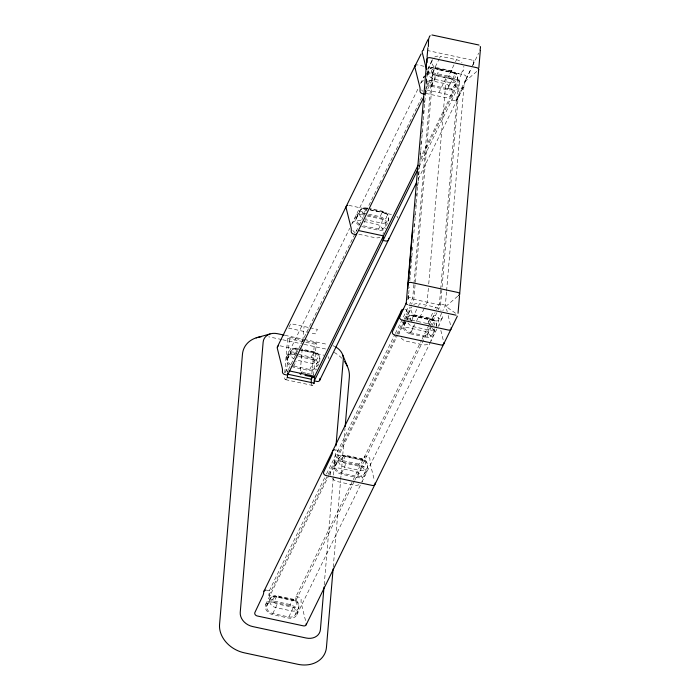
<?xml version="1.0" encoding="UTF-8"?>
<svg xmlns="http://www.w3.org/2000/svg" width="700" height="700" viewBox="0 0 700 700"><rect width="100%" height="100%" fill="white"/><g stroke="black" fill="none" stroke-linecap="round" stroke-linejoin="round"><path stroke-width="0.53" stroke-dasharray="3.5 2.62" d="M408.354 295.549L407.75 300.046M284.725 372.803L287.648 338.354L289.555 337.277L305.594 340.707M285.11 372.645L286.86 369.058L289.555 337.277M354.314 481.267L295.61 601.09L268.887 595.359L269.273 590.817L326.051 474.924M287.752 372.881L287.892 371.175M300.317 370.842L302.243 348.136M302.881 340.567L304.071 326.515M311.824 374.132L314.37 344.076L316.277 343L313.582 374.78L311.447 374.325M295.61 601.09L295.995 596.549L352.774 480.655M324.196 584.85L335.624 450.117M356.694 230.729L356.746 230.169M333.252 567.114L340.585 480.585M340.672 479.561L345.012 428.365M413.884 227.045L414.155 223.799M414.706 217.306L415.074 212.975M415.625 206.491L415.896 203.245M416.544 195.668L416.727 193.506M417.366 185.929L417.55 183.768M418.285 175.114L418.556 171.867M419.108 165.375L419.291 163.205M420.026 154.551L420.297 151.305M420.849 144.812L421.129 141.566M421.767 133.998L422.047 130.751M425.241 93.354L425.547 89.723M422.686 123.174L422.861 121.039M423.491 113.566L423.762 110.364M424.392 102.891L424.567 100.756M425.285 92.216L425.469 90.081M426.09 82.609L426.449 78.339M407.776 299.863A13.886 11.121 26.1 0 0 408.328 298.358L409.255 287.429M409.797 280.945L412.659 247.188M413.026 242.874L413.49 237.405M413.858 233.082L418.189 181.947M418.285 180.862L427.402 70.796M413.884 284.498L412.738 297.981L409.806 303.957M413.971 283.465L431.016 82.311L432.871 74.777L459.594 80.509L440.536 305.252L438.252 309.925M428.374 288.277L427.175 302.391L424.891 307.064M428.741 283.938L446.233 77.647L438.909 92.584M440.606 290.229L439.46 303.704L436.529 309.68M440.694 289.188L457.739 88.034L459.594 80.509L420.035 161.254M426.379 89.897L452.27 95.445L451.885 99.986C453.591 100.931 457.713 101.246 457.476 98.263A13.886 11.121 26.1 0 1 458.316 95.121L466.279 78.312A2.774 2.223 26.1 0 0 463.969 74.839L428.216 67.183M446.512 291.865L445.34 305.629L442.873 310.669M446.6 290.806L464.012 85.418L457.161 99.663L454.562 100.564A2.774 2.223 26.1 0 0 457.424 98.866M407.881 297.439L408.065 295.269M408.625 288.767L408.809 286.598M409.456 279.011L409.736 275.765M410.384 268.179L410.567 266.009M411.215 258.431L411.399 256.261M427.017 75.652L427.613 70.866L427.376 73.605A13.886 11.121 26.1 0 0 427.096 71.916M436.494 326.27C437.334 322.56 434.245 318.964 430.692 318.308L413.429 314.711L409.815 315.56L407.514 318.054M464.258 84.411L466.077 79.284M476.761 71.453L466.016 80.719A13.886 7.945 4.8 0 0 465.08 81.681L471.109 68.626M465.229 81.27L465.631 80.176A13.886 11.121 26.1 0 0 465.08 81.681M472.605 65.468L473.594 63.367A2.774 2.223 26.1 0 0 471.284 59.902L427.91 50.601M466.095 79.231L471.406 68.189M472.631 65.642L478.677 53.051M288.951 327.241L290.71 323.654L308.884 327.547M286.703 356.877L349.729 228.218M351.654 224.289L418.049 88.76M420.648 83.457L424.305 75.994M427.744 69.02L432.215 59.885M424.34 76.772L423.841 77.796A8.33 6.676 26.1 0 1 424.366 75.862M427.866 69.58L431.891 61.364M426.869 73.911L429.196 69.475L431.681 67.681M287.954 357.464C289.109 353.124 292.46 346.797 298.025 348.303M356.764 217.018L360.062 210.359L362.88 208.127M426.816 74.016L428.61 70.359M287.569 358.969L290.491 352.993A2.774 1.593 4.8 0 1 293.904 352.074M356.37 218.531L359.301 212.555A2.774 1.593 4.8 0 1 362.705 211.627M427 74.349L428.102 72.109A6.948 5.556 26.1 0 1 435.26 67.865L451.299 71.304A6.948 5.556 26.1 0 1 457.494 78.409A6.948 5.556 26.1 0 1 450.336 82.652L447.405 88.629L431.375 85.19A6.948 5.556 26.1 0 1 426.002 81.419M426.825 73.351A8.33 6.676 26.1 0 1 432.434 72.704L439.066 59.168M439.539 58.205L440.484 56.271L456.514 59.71A8.33 6.676 26.1 0 1 462.017 62.913M290.92 364.892A6.948 5.556 26.1 0 1 287.84 357.744A6.948 5.556 26.1 0 1 294.726 354.725L297.658 348.749L299.661 349.178M426.974 74.83A6.948 5.556 26.1 0 1 432.338 73.841L435.26 67.865A2.774 0.499 -77.9 0 1 435.803 68.644L451.832 72.074A4.165 3.334 26.1 0 1 455.56 76.344A4.165 3.334 26.1 0 1 451.264 78.89L435.225 75.451A4.165 3.334 26.1 0 1 431.506 71.19A2.774 1.593 4.8 0 0 428.102 72.109A6.948 5.556 26.1 0 0 434.297 79.214L450.336 82.652A2.774 0.499 -77.9 0 0 451.264 78.89M288.426 369.626L295.636 354.891M296.118 353.911L335.09 274.365M335.571 273.376L339.421 265.519M339.902 264.539L358.671 226.24M359.152 225.251L363.002 217.394M363.484 216.414L382.244 178.115M382.725 177.126L421.697 97.58M426.002 88.786L432.871 74.777L413.814 299.53L411.53 304.203M425.162 94.264L431.016 82.311L430.57 82.215M293.169 365.925A6.948 5.556 26.1 0 0 293.764 366.082L295.234 363.09M295.776 361.97L296.144 361.226M364.035 222.644L364.586 221.524M364.945 220.78L365.496 219.66L381.535 223.099A6.948 5.556 26.1 0 0 388.692 218.855A6.948 5.556 26.1 0 0 382.498 211.741L370.466 209.169M431.375 85.19L434.297 79.214A2.774 0.499 -77.9 0 0 435.225 75.451M425.976 83.335A8.33 6.676 26.1 0 0 431.279 86.328L439.329 69.895A8.33 6.676 26.1 0 1 432.355 59.553M431.279 86.328L447.309 89.766A8.33 6.676 26.1 0 0 455.901 84.674A8.33 6.676 26.1 0 0 448.464 76.142L454.002 64.846M455.508 61.758L456.514 59.71M293.764 366.082L309.803 369.512A6.948 5.556 26.1 0 0 316.96 365.269A6.948 5.556 26.1 0 0 310.765 358.164L313.688 352.188L301.665 349.615M363.571 225.846L378.604 229.075A6.948 5.556 26.1 0 0 385.77 224.831A6.948 5.556 26.1 0 0 379.566 217.718L382.498 211.741A2.774 0.499 -77.9 0 1 383.031 212.52A4.165 3.334 26.1 0 1 386.75 216.781A4.165 3.334 26.1 0 1 382.454 219.327L367.421 216.107M447.405 88.629A6.948 5.556 26.1 0 0 454.571 84.385A6.948 5.556 26.1 0 0 448.367 77.28L451.299 71.304A2.774 0.499 -77.9 0 1 451.832 72.074M309.803 369.512L312.725 363.536A2.774 0.499 -77.9 0 0 313.652 359.774A4.165 3.334 26.1 0 0 317.949 357.227A4.165 3.334 26.1 0 0 314.23 352.966A2.774 0.499 -77.9 0 0 313.688 352.188A6.948 5.556 26.1 0 1 319.891 359.293A6.948 5.556 26.1 0 1 312.725 363.536L296.695 360.106A2.774 0.499 -77.9 0 0 296.905 359.608M378.604 229.075L381.535 223.099A2.774 0.499 -77.9 0 0 382.454 219.327M447.309 89.766L455.359 73.325A8.33 6.676 26.1 0 0 463.802 66.299M454.177 85.89C458.894 81.428 459.034 72.188 451.666 70.849L435.015 67.314L431.559 67.734M316.575 366.783C321.283 362.32 321.422 353.08 314.064 351.741L300.16 348.766M385.376 226.336C390.084 221.874 390.233 212.634 382.865 211.295L368.97 208.32M419.834 159.154L463.181 70.621M419.169 166.775L457.739 88.034L458.185 88.13M418.189 179.209L463.689 86.345A5.469 5.311 -34.8 0 0 464.012 85.418M326.533 473.944L394.852 334.486M395.334 333.498L408.713 306.197M268.887 595.359L396.392 335.099M396.874 334.11L403.611 320.364M404.092 319.384L410.156 307.002M265.72 604.327L328.755 475.668M329.236 474.688L397.556 335.23M398.037 334.241L403.331 323.444M403.637 322.866L404.976 320.127M405.422 319.209L411.241 307.344M402.859 325.246L404.373 322.166M405.877 319.086L410.918 308.814M266.98 604.914L270.287 598.255L273.105 596.024M335.781 464.476L339.089 457.809L341.906 455.577M404.591 324.03L406.332 320.477M406.683 319.76L407.636 317.809M266.595 606.428L269.517 600.451A6.948 5.556 26.1 0 1 276.684 596.207L292.714 599.637A6.948 5.556 26.1 0 1 298.918 606.751A6.948 5.556 26.1 0 1 291.751 610.995L288.829 616.971L272.79 613.532A6.948 5.556 26.1 0 1 266.595 606.428A6.948 5.556 26.1 0 1 273.752 602.184L276.684 596.207A2.774 0.499 -77.9 0 1 277.217 596.977L293.256 600.416A4.165 3.334 26.1 0 1 296.975 604.678A4.165 3.334 26.1 0 1 292.679 607.224L276.64 603.794A4.165 3.334 26.1 0 1 272.921 599.524A2.774 1.593 4.8 0 0 269.517 600.451A6.948 5.556 26.1 0 0 275.721 607.556L291.751 610.995A2.774 0.499 -77.9 0 0 292.679 607.224M335.396 465.981L338.319 460.005A6.948 5.556 26.1 0 1 345.485 455.761L361.515 459.2A6.948 5.556 26.1 0 1 367.719 466.305A6.948 5.556 26.1 0 1 360.553 470.549L357.63 476.525L341.591 473.086A6.948 5.556 26.1 0 1 335.396 465.981A6.948 5.556 26.1 0 1 342.554 461.738L345.485 455.761A2.774 0.499 -77.9 0 1 346.027 456.54L362.058 459.97A4.165 3.334 26.1 0 1 365.776 464.24A4.165 3.334 26.1 0 1 361.48 466.786L345.45 463.347A4.165 3.334 26.1 0 1 341.731 459.086A2.774 1.593 4.8 0 0 338.319 460.005A6.948 5.556 26.1 0 0 344.523 467.11L360.553 470.549A2.774 0.499 -77.9 0 0 361.48 466.786M404.197 325.535L405.842 322.175M407.706 320.127A8.33 6.676 26.1 0 1 411.46 320.154L418.084 306.618M418.556 305.655L419.51 303.721L435.54 307.16A8.33 6.676 26.1 0 1 441.044 310.371M411.364 321.291L414.286 315.315L430.325 318.754A6.948 5.556 26.1 0 1 436.433 326.471M272.79 613.532L275.721 607.556A2.774 0.499 -77.9 0 0 276.64 603.794M341.591 473.086L344.523 467.11A2.774 0.499 -77.9 0 0 345.45 463.347M405.991 322.28A6.948 5.556 26.1 0 0 404.644 328.116A6.948 5.556 26.1 0 0 410.401 332.64L413.324 326.664A2.774 0.499 -77.9 0 0 413.963 324.669M404.486 321.799A8.33 6.676 26.1 0 0 403.55 328.694A8.33 6.676 26.1 0 0 410.305 333.777L414.829 324.529M416.342 321.449L418.355 317.345A8.33 6.676 26.1 0 1 411.381 307.002M419.86 317.336L424.436 308M411.46 320.154L427.49 323.592L433.029 312.296M435.041 308.184L435.54 307.16M288.829 616.971A6.948 5.556 26.1 0 0 295.986 612.727A6.948 5.556 26.1 0 0 289.791 605.614L292.714 599.637A2.774 0.499 -77.9 0 1 293.256 600.416M357.63 476.525A6.948 5.556 26.1 0 0 364.787 472.281A6.948 5.556 26.1 0 0 358.592 465.176L361.515 459.2A2.774 0.499 -77.9 0 1 362.058 459.97M427.945 323.61L430.325 318.754A2.774 0.499 -77.9 0 1 430.859 319.524A4.165 3.334 26.1 0 1 434.21 322.017A4.165 3.334 26.1 0 1 433.842 325.439M353.255 479.675L421.575 340.209M422.056 339.229L428.794 325.483M429.275 324.494L435.067 312.672M354.795 480.287L436.879 312.725M410.401 332.64L426.431 336.079L429.363 330.102A2.774 0.499 -77.9 0 0 430.159 327.276M410.305 333.777L426.335 337.216L431.541 326.576M432.023 325.614L434.385 320.775A8.33 6.676 26.1 0 0 442.951 314.422M441.639 313.189L438.707 319.681A13.886 11.121 26.1 0 0 438.996 323.059L439.6 325.509M364.402 473.786C369.119 469.324 369.25 460.084 361.891 458.745L345.24 455.21L341.784 455.621M433.204 333.34L436.1 327.425M295.601 614.233C300.309 609.77 300.449 600.53 293.081 599.191L276.439 595.648L272.974 596.067M296.852 614.819L361.331 483.21M361.812 482.23L430.614 341.784M442.207 318.071L430.797 341.399A8.33 6.676 26.1 0 0 423.832 331.065L407.794 327.626A8.33 6.676 26.1 0 0 399.227 333.988M462.577 87.902L463.146 87.281A2.975 2.887 -34.8 0 1 460.381 88.76M457.713 296.205L446.959 305.471A13.886 7.945 4.8 0 0 446.031 306.434A13.886 11.121 26.1 0 0 446.311 308.123L447.23 311.789M363.029 208.075L366.826 207.856M424.007 66.281L417.699 64.925A2.774 2.223 26.1 0 0 417.305 64.864M439.329 69.895L455.359 73.325M432.434 72.704L448.464 76.142M432.338 73.841L448.367 77.28M428.348 81.734L428.794 81.83M367.465 208.521L366.459 208.311A6.948 5.556 26.1 0 0 359.599 211.251A6.948 5.556 26.1 0 0 362.486 218.365M370.002 209.729L383.031 212.52M348.898 205.371L366.249 209.09M370.099 209.912L392.271 214.664M365.636 213.579L363.632 213.15A8.33 6.676 26.1 0 0 355.399 216.676A8.33 6.676 26.1 0 0 358.855 225.216M368.637 214.226L379.662 216.589A8.33 6.676 26.1 0 1 387.1 225.111M367.544 215.145L379.566 217.718M360.973 220.832L359.966 220.623A8.33 6.676 26.1 0 0 351.846 223.904M363.974 221.48L376.005 224.053A8.33 6.676 26.1 0 1 382.97 234.395M358.811 234.237L374.85 237.676A8.33 6.676 26.1 0 0 380.03 237.239M410.506 297.5L410.069 297.404A2.966 0.481 13.8 0 0 408.765 297.22M412.291 297.885L412.912 298.235M439.906 303.8L439.644 303.966M441.691 304.185L442.102 304.273A2.975 0.481 13.8 0 1 444.579 305.113L444.684 305.139M405.213 309.575L406.884 309.934L406.499 314.475L433.221 320.197L433.606 315.656C436.651 314.265 442.925 322.787 436.275 316.234M411.408 321.186A4.165 3.334 26.1 0 1 410.979 317.345A4.165 3.334 26.1 0 1 414.829 316.094L430.859 319.524M418.355 317.345L434.385 320.775M309.951 327.775L317.433 329.376L315.236 333.865L309.89 332.719M288.514 328.134L308.822 332.491M284.953 335.3L303.354 339.238M304.194 339.421L327.705 344.461M306.661 340.944L316.277 343M287.648 338.354L304.754 342.02M305.821 342.248L314.37 344.076M281.803 339.57L271.11 337.286A27.772 22.242 26.1 0 0 268.704 336.858M282.8 339.789L303.179 344.155M304.246 344.382L324.555 348.74A27.772 22.242 26.1 0 1 326.953 349.344M301.201 350.175L314.23 352.966M280.096 345.817L297.973 349.641M299.023 349.869L324.257 355.276M298.034 354.279L294.822 353.596A8.33 6.676 26.1 0 0 286.23 358.689A8.33 6.676 26.1 0 0 293.668 367.211L309.706 370.65A8.33 6.676 26.1 0 0 316.68 369.005M298.83 354.454L310.861 357.026A8.33 6.676 26.1 0 1 318.299 365.558M294.726 354.725L310.765 358.164M298.62 356.554L313.652 359.774M302.899 372.496L306.101 373.179M307.169 373.406L310.38 374.098M285.512 379.654L312.235 385.385M336.07 449.942L338.082 450.371L337.697 454.912L364.42 460.644L364.805 456.102L367.474 456.671A2.774 2.223 26.1 0 1 369.95 459.515L369.906 460.119A13.886 11.121 26.1 0 0 370.186 463.505L374.456 480.62M342.554 461.738L358.592 465.176M266.936 590.319L269.273 590.817M295.995 596.549L298.672 597.117A2.774 2.223 26.1 0 1 301.149 599.961L301.096 600.565A13.886 11.121 26.1 0 0 301.385 603.951L305.655 621.066M273.752 602.184L289.791 605.614M455.551 313.241L446.53 306.854M440.361 304.999L413.639 299.267M426.729 80.22L426.519 79.485A2.966 2.879 -34.8 0 0 428.277 81.874M448.14 315.455L450.581 325.238M440.825 330.391L443.266 340.174M426.449 78.829L426.484 79.31L426.449 78.794M332.894 345.704A13.886 11.121 26.1 0 1 334.81 346.491M334.189 352.398A27.772 22.242 26.1 0 1 342.274 358.75M312.882 385.026A13.877 2.476 -77.9 0 1 311.43 384.125M287.875 370.746A5.547 0.989 -77.9 0 1 286.86 369.058M286.536 378.849A13.877 2.476 -77.9 0 1 284.541 376.197M272.921 599.524A4.165 3.334 26.1 0 1 277.217 596.977M297.535 357.017A2.774 0.499 -77.9 0 1 297.5 357.28M294.271 359.179A6.948 5.556 26.1 0 1 290.701 351.96A6.948 5.556 26.1 0 1 297.658 348.749A2.774 0.499 -77.9 0 1 298.2 349.527A4.165 3.334 26.1 0 0 294.166 351.111A4.165 3.334 26.1 0 0 295.409 355.267M332.342 478.485A8.33 6.676 26.1 0 0 337.838 481.696L353.876 485.126A8.33 6.676 26.1 0 0 359.713 484.347M330.549 475.108A8.33 6.676 26.1 0 1 338.993 468.073L355.031 471.511A8.33 6.676 26.1 0 1 361.996 481.845M341.731 459.086A4.165 3.334 26.1 0 1 346.027 456.54M434.297 328.799A8.33 6.676 26.1 0 1 426.335 337.216M427.49 323.592A8.33 6.676 26.1 0 1 430.404 324.704M401.144 338.039A8.33 6.676 26.1 0 0 406.639 341.25L422.678 344.689A8.33 6.676 26.1 0 0 428.514 343.901M407.951 322.901A6.948 5.556 26.1 0 0 413.324 326.664L429.363 330.102A6.948 5.556 26.1 0 0 434.998 328.895M407.129 319.559A6.948 5.556 26.1 0 1 414.286 315.315A2.774 0.499 -77.9 0 1 414.829 316.094M432.399 327.941A6.948 5.556 26.1 0 1 432.74 334.136A6.948 5.556 26.1 0 1 426.431 336.079M407.199 319.428A2.774 1.593 4.8 0 1 410.533 318.64M431.506 71.19A4.165 3.334 26.1 0 1 435.803 68.644M425.434 93.065A8.33 6.676 26.1 0 0 427.621 93.8L443.651 97.23A8.33 6.676 26.1 0 0 452.244 92.138A8.33 6.676 26.1 0 0 444.806 83.615L428.776 80.176A8.33 6.676 26.1 0 0 425.784 80.019M422.695 91.192A8.33 6.676 26.1 0 1 421.61 89.941M420.954 82.88A8.33 6.676 26.1 0 1 423.588 80.614M396.839 216.186A2.774 2.223 26.1 0 1 397.652 217.998M361.76 226.59A8.33 6.676 26.1 0 0 362.477 226.774L378.507 230.204A8.33 6.676 26.1 0 0 385.945 228.051M359.555 224.341A6.948 5.556 26.1 0 1 356.676 217.227A6.948 5.556 26.1 0 1 363.536 214.287L366.459 208.311A2.774 0.499 -77.9 0 1 367.001 209.081A4.165 3.334 26.1 0 0 363.02 210.551A4.165 3.334 26.1 0 0 363.983 214.62M366.074 217.936A2.774 0.499 -77.9 0 1 365.785 218.951M355.197 232.689A8.33 6.676 26.1 0 1 352.8 230.388M408.424 297.211A13.886 7.945 4.8 0 1 408.328 298.358M413.674 304.5A8.33 6.676 26.1 0 1 419.51 303.721M434.648 57.05A8.33 6.676 26.1 0 1 440.484 56.271M445.13 305.419A5.469 0.884 13.8 0 1 445.279 305.55M328.037 356.632A2.774 2.223 26.1 0 1 328.816 358.724M473.918 60.121L473.751 62.877L473.918 60.121M427.473 72.468L427.376 73.605A13.886 7.945 4.8 0 0 427.473 72.468M358.689 464.039L342.65 460.6A8.33 6.676 26.1 0 0 334.058 465.692A8.33 6.676 26.1 0 0 341.495 474.224L357.534 477.662A8.33 6.676 26.1 0 0 366.126 472.57A8.33 6.676 26.1 0 0 358.689 464.039M289.887 604.485L273.849 601.046A8.33 6.676 26.1 0 0 265.256 606.139A8.33 6.676 26.1 0 0 272.694 614.67L288.733 618.1A8.33 6.676 26.1 0 0 297.325 613.008A8.33 6.676 26.1 0 0 289.887 604.485"/><path stroke-width="1.05" d="M428.365 46.567L428.592 39.34M428.601 39.2L429.485 36.54A4.139 4.016 -34.8 0 1 430.194 35.726M287.105 377.912A13.877 2.476 -77.9 0 0 287.368 377.414L287.709 373.336M311.579 377.064L311.386 379.269A13.877 2.476 -77.9 0 0 311.325 383.303M313.836 383.644A13.877 2.476 -77.9 0 0 314.09 383.145L314.668 376.338L418.11 165.183M324.012 587.029L320.416 629.519A13.886 11.121 26.1 0 1 306.092 638.006L252.639 626.553A13.886 11.121 26.1 0 1 240.24 612.334L263.139 342.178A13.886 11.121 26.1 0 1 277.463 333.69L284.148 335.125M335.974 445.891L343.315 359.363A13.886 11.121 26.1 0 0 335.729 346.981M356.457 233.572L356.361 234.701L353.684 234.132A2.774 2.223 26.1 0 1 351.207 231.289L351.26 230.685A13.886 11.121 26.1 0 0 350.971 227.307L346.089 207.742A2.774 2.223 26.1 0 1 347.681 205.354M333.104 568.89L326.454 647.316A27.772 22.242 26.1 0 1 297.806 664.291L244.361 652.837A27.772 22.242 26.1 0 1 219.564 624.409L242.463 354.261A27.772 22.242 26.1 0 1 261.214 336.761M345.152 426.764L349.352 377.169A27.772 22.242 26.1 0 0 344.592 361.576M426.921 58.94L406.184 303.651L406.595 302.715M427.061 57.365L427.875 47.766M458.036 313.285L459.506 295.96M459.655 294.21L478.704 69.457M478.852 67.707L480.323 50.383M407.969 286.37L412.589 230.589M423.369 49.289L427.945 39.62M480.069 50.155L480.48 47.521A4.139 4.016 -34.8 0 0 480.218 46.445M406.28 303.012L399.814 316.671A2.774 2.223 26.1 0 0 402.124 320.136L448.385 330.05A2.774 2.223 26.1 0 0 451.194 327.679M457.327 316.19L451.745 327.582M277.401 346.885L415.004 65.993M423.719 97.204L287.56 375.148L284.882 374.579A2.774 2.223 26.1 0 1 282.406 371.735L282.459 371.131A13.886 11.121 26.1 0 0 282.17 367.745L277.287 348.189A2.774 2.223 26.1 0 1 278.39 345.949M302.033 371.98L301.306 373.476A5.556 0.989 -77.9 0 1 300.186 373.371M312.707 376.574L311.386 379.269L287.875 374.229M418.206 168.735L314.283 380.879L316.951 381.447A2.774 2.223 26.1 0 0 319.821 379.75L319.865 379.146A13.886 11.121 26.1 0 1 319.97 378.332M319.559 380.546L416.745 182.157M263.996 591.15L401.599 310.257M306.154 624.811L443.765 343.928M443.852 343.683L451.08 328.983M414.908 66.237L421.085 53.935M458.474 295.54L459.244 294.884A2.774 1.593 4.8 0 0 457.625 292.408L411.364 282.494A2.774 1.593 4.8 0 0 407.864 283.868M256.174 337.846L269.999 333.979M456.076 315.184L409.027 305.104M424.498 94.115L422.494 93.686A2.774 2.223 26.1 0 1 420.009 90.843L420.061 90.239A13.886 11.121 26.1 0 0 419.773 86.861L414.899 67.296A2.774 2.223 26.1 0 1 416.194 64.986M358.418 230.527L383.469 235.891L383.084 240.432L385.752 241.001A2.774 2.223 26.1 0 0 388.623 239.304L388.675 238.7A13.886 11.121 26.1 0 1 388.719 238.289M288.969 370.834L314.668 376.338A5.547 0.989 -77.9 0 1 313.547 376.241M305.016 375.322L313.924 377.23M287.368 377.422L314.09 383.145M342.729 354.979L347.252 366.1M426.484 69.475L422.214 52.36A2.774 2.223 26.1 0 1 423.797 49.971M427.053 62.457L426.912 59.124A2.774 1.593 4.8 0 1 430.412 57.741L476.683 67.664A2.774 1.593 4.8 0 1 478.301 70.131M266.114 590.179A2.774 2.223 26.1 0 0 263.743 591.946L263.69 592.55A13.886 11.121 26.1 0 1 262.85 595.691L254.888 612.5A2.774 2.223 26.1 0 0 257.197 615.965L303.459 625.879A2.774 2.223 26.1 0 0 306.267 623.508M334.915 449.733A2.774 2.223 26.1 0 0 332.544 451.5L332.491 452.104A13.886 11.121 26.1 0 1 331.651 455.245L323.689 472.054A2.774 2.223 26.1 0 0 325.999 475.528L372.26 485.441A2.774 2.223 26.1 0 0 375.069 483.061M403.716 309.295A2.774 2.223 26.1 0 0 401.345 311.054L401.293 311.658A13.886 11.121 26.1 0 1 400.453 314.799L392.49 331.608A2.774 2.223 26.1 0 0 394.8 335.081L441.061 344.995A2.774 2.223 26.1 0 0 443.87 342.624M479.001 45.089A1.986 1.925 -34.8 0 0 478.608 44.958L432.338 35.044A1.986 1.925 -34.8 0 0 431.926 35M407.409 304.57A4.139 0.665 13.8 0 1 406.796 304.281"/></g></svg>
